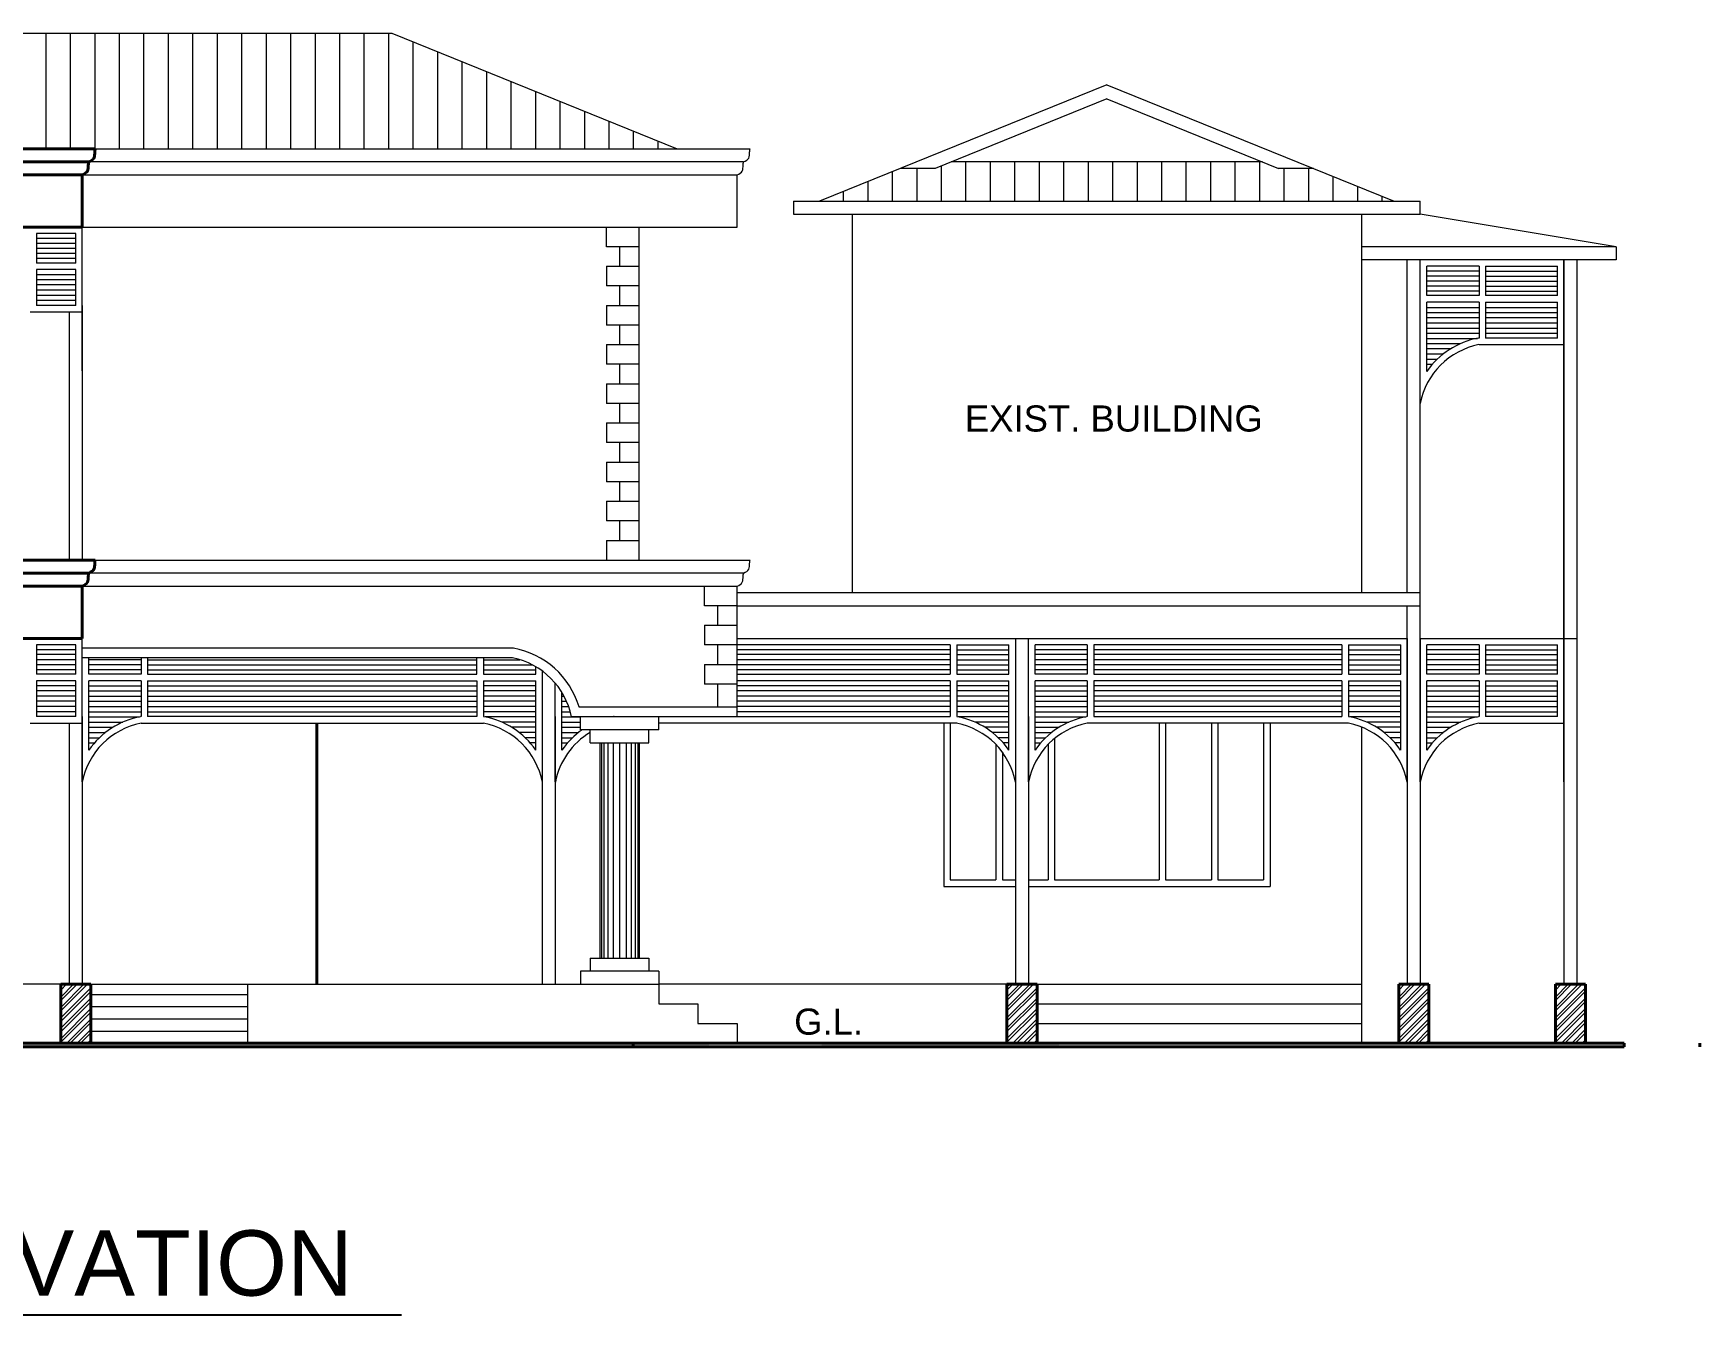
# Model space of a CAD drawing. Header units: inches. Extents: x 1367 to 15762, y 1989 to 8927.
# Drawn here: x 7934.92 to 7947.68, y 2026.24 to 2036.05 of the extents above; entities that cross this region are included whole.
import ezdxf

# ---------------------------------------------------------------- set-up
doc = ezdxf.new("R2010")
doc.units = ezdxf.units.IN
doc.header["$MEASUREMENT"] = 0
for name, color, linetype, lineweight in [('EXIST.', 21, 'Continuous', 20), ('hatch', 8, 'Continuous', 5), ('proj', 31, 'Continuous', 15), ('text', 6, 'Continuous', 25), ('wall', 1, 'Continuous', 40), ('win', 60, 'Continuous', 9)]:
    doc.layers.add(name, color=color, linetype=linetype, lineweight=lineweight)
doc.styles.get("Standard").update_dxf_attribs({"font": 'arial.ttf', "height": 0.36})

msp = doc.modelspace()

# ---------------------------------------------------------------- hatches: boundary and pattern name
at = {"layer": 'hatch'}
h = msp.add_hatch(dxfattribs=at)
h.set_pattern_fill('ANSI31', color=256, scale=1.5, angle=45, style=0)
h.set_pattern_definition([(90, (7831.51466, 1400.47264), (0.1875, 3e-17), [])])
h.paths.add_polyline_path([(7932.642, 2036.054), (7937.662, 2036.054), (7939.848, 2035.169), (7935.392, 2035.169), (7934.828, 2035.169)])
h = msp.add_hatch(dxfattribs=at)
h.set_pattern_fill('ANSI31', color=256, scale=1.5, angle=45, style=0)
h.set_pattern_definition([(90, (8168.18472, 1782.14599), (-0.1875, 3e-17), [])])
h.paths.add_polyline_path([(7944.721, 2035.019), (7944.454, 2035.019), (7944.331, 2035.069), (7941.946, 2035.069), (7941.823, 2035.019), (7941.556, 2035.019), (7940.939, 2034.769), (7945.339, 2034.769)])
h = msp.add_hatch(dxfattribs=at)
h.set_pattern_fill('ANSI31', color=256, scale=0.75, angle=135, style=0)
h.set_pattern_definition([(180, (7975.08807, 1400.47264), (-1e-17, -0.09375), [])])
h.paths.add_polyline_path([(7936.557, 2028.769), (7935.357, 2028.769), (7935.357, 2028.319), (7936.557, 2028.319)])
at = {"layer": 'proj'}
h = msp.add_hatch(dxfattribs=at)
h.set_pattern_fill('ANSI32', color=256, scale=0.15, style=0)
h.set_pattern_definition([(45, (7957.845204, 1986.95364), (-0.039774756, 0.039774756), []), (45, (7957.87172, 1986.95364), (-0.039774756, 0.039774756), [])])
h.paths.add_polyline_path([(7935.127, 2028.319), (7935.357, 2028.319), (7935.357, 2028.769), (7935.127, 2028.769)])
h = msp.add_hatch(dxfattribs=at)
h.set_pattern_fill('ANSI32', color=256, scale=0.15, style=0)
h.set_pattern_definition([(45, (7965.09139, 1986.95364), (-0.039774756, 0.039774756), []), (45, (7965.117906, 1986.95364), (-0.039774756, 0.039774756), [])])
h.paths.add_polyline_path([(7942.374, 2028.319), (7942.604, 2028.319), (7942.604, 2028.769), (7942.374, 2028.769)])
h = msp.add_hatch(dxfattribs=at)
h.set_pattern_fill('ANSI32', color=256, scale=0.15, style=0)
h.set_pattern_definition([(45, (7968.09139, 1986.95364), (-0.039774756, 0.039774756), []), (45, (7968.117906, 1986.95364), (-0.039774756, 0.039774756), [])])
h.paths.add_polyline_path([(7945.374, 2028.319), (7945.604, 2028.319), (7945.604, 2028.769), (7945.374, 2028.769)])
h = msp.add_hatch(dxfattribs=at)
h.set_pattern_fill('ANSI32', color=256, scale=0.15, style=0)
h.set_pattern_definition([(45, (7969.29139, 1986.95364), (-0.039774756, 0.039774756), []), (45, (7969.317906, 1986.95364), (-0.039774756, 0.039774756), [])])
h.paths.add_polyline_path([(7946.574, 2028.319), (7946.804, 2028.319), (7946.804, 2028.769), (7946.574, 2028.769)])
at = {"layer": 'wall'}
for points in [[(7940.093, 2028.289), (7931.26, 2028.289), (7931.26, 2028.319), (7940.093, 2028.319)], [(7942.773, 2028.289), (7940.955, 2028.289), (7940.955, 2028.319), (7942.773, 2028.319)]]:
    msp.add_hatch(color=256, dxfattribs=at).paths.add_polyline_path(points)

# ---------------------------------------------------------------- linework, layer by layer
at = {"layer": 'EXIST.'}
for p, q in [((7932.642, 2036.054), (7937.662, 2036.054)), ((7937.662, 2036.054), (7939.848, 2035.169)), ((7943.139, 2035.659), (7940.939, 2034.769)), ((7943.139, 2035.551), (7941.823, 2035.019)), ((7943.139, 2035.659), (7945.339, 2034.769)), ((7943.139, 2035.551), (7944.454, 2035.019)), ((7935.392, 2035.169), (7940.407, 2035.169)), ((7940.357, 2035.069), (7935.342, 2035.069)), ((7944.331, 2035.069), (7941.946, 2035.069)), ((7935.292, 2034.969), (7940.307, 2034.969)), ((7940.307, 2034.569), (7940.307, 2034.969)), ((7941.823, 2035.019), (7941.556, 2035.019)), ((7944.721, 2035.019), (7944.454, 2035.019)), ((7940.739, 2034.769), (7945.539, 2034.769)), ((7940.739, 2034.769), (7940.739, 2034.669)), ((7940.739, 2034.669), (7945.539, 2034.669)), ((7941.189, 2034.669), (7941.189, 2031.769)), ((7945.089, 2034.669), (7945.089, 2031.769)), ((7945.539, 2034.669), (7945.539, 2034.769)), ((7947.039, 2034.419), (7945.539, 2034.669)), ((7935.292, 2034.569), (7940.307, 2034.569)), ((7935.292, 2033.919), (7935.292, 2034.569)), ((7935.292, 2033.469), (7935.292, 2034.569)), ((7939.557, 2032.019), (7939.557, 2034.569)), ((7934.942, 2034.519), (7934.942, 2034.294)), ((7935.242, 2034.519), (7934.942, 2034.519)), ((7935.242, 2034.294), (7935.242, 2034.519)), ((7947.039, 2034.419), (7945.089, 2034.419)), ((7947.039, 2034.419), (7947.039, 2034.319)), ((7935.242, 2034.294), (7934.942, 2034.294)), ((7947.039, 2034.319), (7945.089, 2034.319)), ((7945.439, 2031.769), (7945.439, 2034.319)), ((7945.539, 2031.769), (7945.539, 2034.319)), ((7946.639, 2034.319), (7946.639, 2028.769)), ((7946.639, 2030.319), (7946.639, 2034.319)), ((7946.739, 2034.319), (7946.739, 2028.769)), ((7934.942, 2034.244), (7934.942, 2033.969)), ((7935.242, 2034.244), (7934.942, 2034.244)), ((7935.242, 2033.969), (7935.242, 2034.244)), ((7945.589, 2034.044), (7945.589, 2034.269)), ((7945.989, 2034.269), (7945.589, 2034.269)), ((7945.989, 2034.269), (7945.989, 2034.044)), ((7946.039, 2034.269), (7946.589, 2034.269)), ((7946.039, 2034.269), (7946.039, 2034.044)), ((7946.589, 2034.044), (7946.589, 2034.269)), ((7945.989, 2034.044), (7945.589, 2034.044)), ((7946.589, 2034.044), (7946.039, 2034.044)), ((7934.892, 2033.919), (7935.292, 2033.919)), ((7935.242, 2033.969), (7934.942, 2033.969)), ((7935.192, 2033.919), (7935.192, 2032.019)), ((7935.292, 2033.969), (7935.292, 2032.019)), ((7945.589, 2033.463), (7945.589, 2033.994)), ((7945.989, 2033.994), (7945.589, 2033.994)), ((7945.989, 2033.994), (7945.989, 2033.719)), ((7946.039, 2033.994), (7946.589, 2033.994)), ((7946.039, 2033.994), (7946.039, 2033.719)), ((7946.589, 2033.719), (7946.589, 2033.994)), ((7945.989, 2033.719), (7945.984, 2033.719)), ((7945.989, 2033.669), (7946.639, 2033.669)), ((7946.589, 2033.719), (7946.039, 2033.719)), ((7935.392, 2032.019), (7940.407, 2032.019)), ((7940.357, 2031.919), (7935.342, 2031.919)), ((7935.292, 2031.819), (7940.307, 2031.819)), ((7940.307, 2030.819), (7940.307, 2031.819)), ((7940.307, 2031.769), (7945.539, 2031.769)), ((7945.539, 2031.669), (7945.539, 2031.769)), ((7940.307, 2031.669), (7945.539, 2031.669)), ((7945.439, 2031.419), (7945.439, 2031.669)), ((7945.539, 2031.419), (7945.539, 2031.669)), ((7934.942, 2031.369), (7934.942, 2031.144)), ((7935.242, 2031.369), (7934.942, 2031.369)), ((7935.242, 2031.144), (7935.242, 2031.369)), ((7935.292, 2030.769), (7935.292, 2031.419)), ((7935.292, 2030.319), (7935.292, 2031.419)), ((7940.307, 2031.419), (7942.504, 2031.419)), ((7941.939, 2031.369), (7940.307, 2031.369)), ((7941.939, 2031.369), (7941.939, 2031.144)), ((7941.989, 2031.369), (7941.989, 2031.144)), ((7941.989, 2031.369), (7942.389, 2031.369)), ((7942.389, 2031.144), (7942.389, 2031.369)), ((7942.439, 2031.419), (7942.439, 2028.769)), ((7942.439, 2031.419), (7945.439, 2031.419)), ((7942.539, 2030.319), (7942.539, 2031.419)), ((7942.589, 2031.144), (7942.589, 2031.369)), ((7942.989, 2031.369), (7942.589, 2031.369)), ((7942.989, 2031.369), (7942.989, 2031.144)), ((7944.939, 2031.369), (7943.039, 2031.369)), ((7943.039, 2031.369), (7943.039, 2031.144)), ((7944.939, 2031.369), (7944.939, 2031.144)), ((7944.989, 2031.369), (7944.989, 2031.144)), ((7944.989, 2031.369), (7945.389, 2031.369)), ((7945.389, 2031.144), (7945.389, 2031.369)), ((7945.439, 2030.319), (7945.439, 2031.419)), ((7945.439, 2031.419), (7945.439, 2028.769)), ((7945.539, 2031.419), (7945.539, 2028.769)), ((7945.539, 2030.319), (7945.539, 2031.419)), ((7945.539, 2031.419), (7946.739, 2031.419)), ((7945.589, 2031.144), (7945.589, 2031.369)), ((7945.989, 2031.369), (7945.589, 2031.369)), ((7945.989, 2031.369), (7945.989, 2031.144)), ((7946.039, 2031.369), (7946.589, 2031.369)), ((7946.039, 2031.369), (7946.039, 2031.144)), ((7946.589, 2031.144), (7946.589, 2031.369)), ((7938.587, 2031.269), (7935.292, 2031.269)), ((7935.342, 2031.144), (7935.342, 2031.269)), ((7935.742, 2031.269), (7935.742, 2031.144)), ((7935.792, 2031.269), (7935.792, 2031.144)), ((7938.315, 2031.144), (7938.315, 2031.269)), ((7938.365, 2031.269), (7938.365, 2031.144)), ((7935.242, 2031.144), (7934.942, 2031.144)), ((7934.942, 2031.094), (7934.942, 2030.819)), ((7935.242, 2031.094), (7934.942, 2031.094)), ((7935.242, 2030.819), (7935.242, 2031.094)), ((7935.742, 2031.144), (7935.342, 2031.144)), ((7935.342, 2030.563), (7935.342, 2031.094)), ((7935.742, 2031.094), (7935.342, 2031.094)), ((7935.742, 2031.094), (7935.742, 2030.819)), ((7935.792, 2031.144), (7938.315, 2031.144)), ((7935.792, 2031.094), (7935.792, 2030.819)), ((7935.792, 2031.094), (7938.315, 2031.094)), ((7938.315, 2031.144), (7938.315, 2031.144)), ((7938.315, 2031.094), (7938.315, 2030.819)), ((7938.365, 2031.144), (7938.765, 2031.144)), ((7938.365, 2031.094), (7938.365, 2030.819)), ((7938.365, 2031.094), (7938.765, 2031.094)), ((7938.765, 2031.144), (7938.765, 2031.202)), ((7938.765, 2030.563), (7938.765, 2031.094)), ((7938.815, 2031.169), (7938.815, 2028.769)), ((7940.307, 2031.144), (7941.939, 2031.144)), ((7941.939, 2031.094), (7940.307, 2031.094)), ((7941.939, 2031.094), (7941.939, 2030.819)), ((7941.989, 2031.144), (7942.389, 2031.144)), ((7941.989, 2031.094), (7941.989, 2030.819)), ((7941.989, 2031.094), (7942.389, 2031.094)), ((7942.389, 2030.563), (7942.389, 2031.094)), ((7942.989, 2031.144), (7942.589, 2031.144)), ((7942.589, 2030.563), (7942.589, 2031.094)), ((7942.989, 2031.094), (7942.589, 2031.094)), ((7942.989, 2031.094), (7942.989, 2030.819)), ((7943.039, 2031.144), (7944.939, 2031.144)), ((7944.939, 2031.094), (7943.039, 2031.094)), ((7943.039, 2031.094), (7943.039, 2030.819)), ((7944.939, 2031.094), (7944.939, 2030.819)), ((7944.989, 2031.144), (7945.389, 2031.144)), ((7944.989, 2031.094), (7944.989, 2030.819)), ((7944.989, 2031.094), (7945.389, 2031.094)), ((7945.389, 2030.563), (7945.389, 2031.094)), ((7945.989, 2031.144), (7945.589, 2031.144)), ((7945.589, 2030.563), (7945.589, 2031.094)), ((7945.989, 2031.094), (7945.589, 2031.094)), ((7945.989, 2031.094), (7945.989, 2030.819)), ((7946.589, 2031.144), (7946.039, 2031.144)), ((7946.039, 2031.094), (7946.589, 2031.094)), ((7946.039, 2031.094), (7946.039, 2030.819)), ((7946.589, 2030.819), (7946.589, 2031.094)), ((7938.915, 2030.319), (7938.915, 2031.075)), ((7938.965, 2030.563), (7938.965, 2031.005)), ((7934.892, 2030.769), (7935.292, 2030.769)), ((7935.242, 2030.819), (7934.942, 2030.819)), ((7935.192, 2030.769), (7935.192, 2028.769)), ((7935.292, 2030.819), (7935.292, 2028.769)), ((7935.742, 2030.819), (7935.738, 2030.819)), ((7935.742, 2030.769), (7938.365, 2030.769)), ((7938.315, 2030.819), (7935.792, 2030.819)), ((7938.365, 2030.819), (7938.37, 2030.819)), ((7938.915, 2030.819), (7938.915, 2028.769)), ((7939.037, 2030.819), (7940.307, 2030.819)), ((7939.037, 2030.819), (7941.939, 2030.819)), ((7939.107, 2030.719), (7939.107, 2030.819)), ((7939.707, 2030.719), (7939.107, 2030.719)), ((7939.182, 2030.619), (7939.182, 2030.719)), ((7939.365, 2030.819), (7939.361, 2030.819)), ((7939.632, 2030.619), (7939.632, 2030.719)), ((7939.707, 2030.719), (7939.707, 2030.819)), ((7941.989, 2030.769), (7939.707, 2030.769)), ((7941.989, 2030.819), (7941.993, 2030.819)), ((7942.539, 2030.819), (7942.539, 2028.769)), ((7942.989, 2030.819), (7942.984, 2030.819)), ((7944.989, 2030.769), (7942.989, 2030.769)), ((7943.039, 2030.819), (7944.939, 2030.819)), ((7944.989, 2030.819), (7944.993, 2030.819)), ((7945.089, 2030.74), (7945.089, 2028.319)), ((7945.989, 2030.819), (7945.984, 2030.819)), ((7945.989, 2030.769), (7946.639, 2030.769)), ((7946.589, 2030.819), (7946.039, 2030.819)), ((7939.182, 2030.619), (7939.632, 2030.619)), ((7939.257, 2030.619), (7939.257, 2028.969)), ((7939.557, 2030.619), (7939.557, 2028.969)), ((7939.182, 2028.969), (7939.182, 2028.869)), ((7939.182, 2028.969), (7939.632, 2028.969)), ((7939.632, 2028.969), (7939.632, 2028.869)), ((7939.107, 2028.869), (7939.107, 2028.769)), ((7939.707, 2028.869), (7939.107, 2028.869)), ((7939.707, 2028.869), (7939.707, 2028.769)), ((7935.357, 2028.769), (7939.707, 2028.769)), ((7936.557, 2028.769), (7936.557, 2028.319)), ((7939.707, 2028.769), (7939.707, 2028.619)), ((7939.707, 2028.619), (7940.007, 2028.619)), ((7940.007, 2028.619), (7940.007, 2028.469)), ((7940.007, 2028.469), (7940.307, 2028.469)), ((7940.307, 2028.469), (7940.307, 2028.319))]:
    msp.add_line(p, q, dxfattribs=at)
for centre, radius, start, end in [((7946.097, 2033.11), 0.569, 100.985, 169.015), ((7946.097, 2033.11), 0.619, 100.5306, 145.241), ((7938.479, 2030.71), 0.569, 10.985, 79.015), ((7935.851, 2030.21), 0.569, 100.985, 169.015), ((7935.851, 2030.21), 0.619, 100.5306, 145.241), ((7938.257, 2030.21), 0.569, 10.985, 79.015), ((7938.257, 2030.21), 0.619, 34.759, 79.4694), ((7939.474, 2030.21), 0.569, 120.8265, 169.015), ((7939.474, 2030.21), 0.619, 124.759, 145.241), ((7941.88, 2030.21), 0.569, 10.985, 79.015), ((7941.88, 2030.21), 0.619, 34.759, 79.4694), ((7943.097, 2030.21), 0.569, 100.985, 169.015), ((7943.097, 2030.21), 0.619, 100.5306, 145.241), ((7944.88, 2030.21), 0.569, 10.985, 79.015), ((7944.88, 2030.21), 0.619, 34.759, 79.4694), ((7946.097, 2030.21), 0.569, 100.985, 169.015), ((7946.097, 2030.21), 0.619, 100.5306, 145.241)]:
    msp.add_arc(centre, radius, start, end, dxfattribs=at)
for points in [[(7940.357, 2035.069), (7940.397, 2035.098), (7940.403, 2035.144), (7940.407, 2035.169)], [(7940.307, 2034.969), (7940.347, 2034.998), (7940.353, 2035.044), (7940.357, 2035.069)], [(7940.357, 2031.919), (7940.397, 2031.948), (7940.403, 2031.994), (7940.407, 2032.019)], [(7940.307, 2031.819), (7940.347, 2031.848), (7940.353, 2031.894), (7940.357, 2031.919)]]:
    msp.add_spline(points, degree=3, dxfattribs=at)
at = {"layer": 'hatch'}
for p, q in [((7939.307, 2034.419), (7939.307, 2034.569)), ((7935.242, 2034.482), (7934.942, 2034.482)), ((7935.242, 2034.444), (7934.942, 2034.444)), ((7935.242, 2034.405), (7934.942, 2034.405)), ((7939.557, 2034.419), (7939.307, 2034.419)), ((7939.407, 2034.419), (7939.407, 2034.269)), ((7935.242, 2034.366), (7934.942, 2034.366)), ((7935.242, 2034.328), (7934.942, 2034.328)), ((7935.242, 2034.204), (7934.942, 2034.204)), ((7935.242, 2034.166), (7934.942, 2034.166)), ((7939.307, 2034.269), (7939.557, 2034.269)), ((7939.307, 2034.269), (7939.307, 2034.119)), ((7945.989, 2034.232), (7945.589, 2034.232)), ((7945.989, 2034.194), (7945.589, 2034.194)), ((7945.989, 2034.155), (7945.589, 2034.155)), ((7946.039, 2034.232), (7946.589, 2034.232)), ((7946.039, 2034.194), (7946.589, 2034.194)), ((7946.039, 2034.155), (7946.589, 2034.155)), ((7935.242, 2034.127), (7934.942, 2034.127)), ((7935.242, 2034.087), (7934.942, 2034.087)), ((7935.242, 2034.046), (7934.942, 2034.046)), ((7939.557, 2034.119), (7939.307, 2034.119)), ((7939.407, 2034.119), (7939.407, 2033.969)), ((7945.989, 2034.116), (7945.589, 2034.116)), ((7945.989, 2034.078), (7945.589, 2034.078)), ((7946.039, 2034.116), (7946.589, 2034.116)), ((7946.039, 2034.078), (7946.589, 2034.078)), ((7935.242, 2034.007), (7934.942, 2034.007)), ((7939.307, 2033.969), (7939.307, 2033.819)), ((7939.307, 2033.969), (7939.557, 2033.969)), ((7945.589, 2033.954), (7945.989, 2033.954)), ((7945.589, 2033.916), (7945.989, 2033.916)), ((7946.039, 2033.954), (7946.589, 2033.954)), ((7946.039, 2033.916), (7946.589, 2033.916)), ((7939.557, 2033.819), (7939.307, 2033.819)), ((7939.407, 2033.819), (7939.407, 2033.669)), ((7945.589, 2033.877), (7945.989, 2033.877)), ((7945.589, 2033.837), (7945.989, 2033.837)), ((7945.589, 2033.796), (7945.989, 2033.796)), ((7946.039, 2033.877), (7946.589, 2033.877)), ((7946.039, 2033.837), (7946.589, 2033.837)), ((7946.039, 2033.796), (7946.589, 2033.796)), ((7939.307, 2033.669), (7939.307, 2033.519)), ((7939.307, 2033.669), (7939.557, 2033.669)), ((7945.589, 2033.757), (7945.989, 2033.757)), ((7945.589, 2033.717), (7945.977, 2033.717)), ((7945.589, 2033.677), (7945.848, 2033.677)), ((7945.589, 2033.638), (7945.774, 2033.638)), ((7946.039, 2033.757), (7946.589, 2033.757)), ((7939.557, 2033.519), (7939.307, 2033.519)), ((7939.407, 2033.519), (7939.407, 2033.369)), ((7945.589, 2033.598), (7945.716, 2033.598)), ((7945.589, 2033.557), (7945.669, 2033.557)), ((7945.589, 2033.518), (7945.632, 2033.518)), ((7939.307, 2033.369), (7939.307, 2033.219)), ((7939.307, 2033.369), (7939.557, 2033.369)), ((7939.557, 2033.219), (7939.307, 2033.219)), ((7939.407, 2033.219), (7939.407, 2033.069)), ((7939.307, 2033.069), (7939.307, 2032.919)), ((7939.307, 2033.069), (7939.557, 2033.069)), ((7939.557, 2032.919), (7939.307, 2032.919)), ((7939.407, 2032.919), (7939.407, 2032.769)), ((7939.307, 2032.769), (7939.307, 2032.619)), ((7939.307, 2032.769), (7939.557, 2032.769)), ((7939.557, 2032.619), (7939.307, 2032.619)), ((7939.407, 2032.619), (7939.407, 2032.469)), ((7939.307, 2032.469), (7939.307, 2032.319)), ((7939.307, 2032.469), (7939.557, 2032.469)), ((7939.557, 2032.319), (7939.307, 2032.319)), ((7939.407, 2032.319), (7939.407, 2032.169)), ((7939.307, 2032.169), (7939.307, 2032.019)), ((7939.307, 2032.169), (7939.557, 2032.169)), ((7940.057, 2031.669), (7940.057, 2031.819)), ((7940.307, 2031.669), (7940.057, 2031.669)), ((7940.157, 2031.669), (7940.157, 2031.519)), ((7940.057, 2031.519), (7940.057, 2031.369)), ((7940.057, 2031.519), (7940.307, 2031.519)), ((7938.594, 2031.344), (7935.292, 2031.344)), ((7940.307, 2031.369), (7940.057, 2031.369)), ((7940.157, 2031.369), (7940.157, 2031.219)), ((7935.242, 2031.332), (7934.942, 2031.332)), ((7935.242, 2031.294), (7934.942, 2031.294)), ((7935.242, 2031.255), (7934.942, 2031.255)), ((7935.242, 2031.216), (7934.942, 2031.216)), ((7935.742, 2031.255), (7935.342, 2031.255)), ((7935.742, 2031.216), (7935.342, 2031.216)), ((7935.792, 2031.255), (7938.315, 2031.255)), ((7935.792, 2031.216), (7938.315, 2031.216)), ((7938.365, 2031.255), (7938.644, 2031.255)), ((7938.365, 2031.216), (7938.74, 2031.216)), ((7940.057, 2031.219), (7940.307, 2031.219)), ((7940.057, 2031.219), (7940.057, 2031.069)), ((7941.939, 2031.332), (7940.307, 2031.332)), ((7941.939, 2031.294), (7940.307, 2031.294)), ((7941.939, 2031.255), (7940.307, 2031.255)), ((7941.939, 2031.216), (7940.307, 2031.216)), ((7941.989, 2031.332), (7942.389, 2031.332)), ((7941.989, 2031.294), (7942.389, 2031.294)), ((7941.989, 2031.255), (7942.389, 2031.255)), ((7941.989, 2031.216), (7942.389, 2031.216)), ((7942.989, 2031.332), (7942.589, 2031.332)), ((7942.989, 2031.294), (7942.589, 2031.294)), ((7942.989, 2031.255), (7942.589, 2031.255)), ((7942.989, 2031.216), (7942.589, 2031.216)), ((7944.939, 2031.332), (7943.039, 2031.332)), ((7944.939, 2031.294), (7943.039, 2031.294)), ((7944.939, 2031.255), (7943.039, 2031.255)), ((7944.939, 2031.216), (7943.039, 2031.216)), ((7944.989, 2031.332), (7945.389, 2031.332)), ((7944.989, 2031.294), (7945.389, 2031.294)), ((7944.989, 2031.255), (7945.389, 2031.255)), ((7944.989, 2031.216), (7945.389, 2031.216)), ((7945.989, 2031.332), (7945.589, 2031.332)), ((7945.989, 2031.294), (7945.589, 2031.294)), ((7945.989, 2031.255), (7945.589, 2031.255)), ((7945.989, 2031.216), (7945.589, 2031.216)), ((7946.039, 2031.332), (7946.589, 2031.332)), ((7946.039, 2031.294), (7946.589, 2031.294)), ((7946.039, 2031.255), (7946.589, 2031.255)), ((7946.039, 2031.216), (7946.589, 2031.216)), ((7935.242, 2031.178), (7934.942, 2031.178)), ((7935.742, 2031.178), (7935.342, 2031.178)), ((7935.792, 2031.178), (7938.315, 2031.178)), ((7938.365, 2031.178), (7938.765, 2031.178)), ((7941.939, 2031.178), (7940.307, 2031.178)), ((7941.989, 2031.178), (7942.389, 2031.178)), ((7942.989, 2031.178), (7942.589, 2031.178)), ((7944.939, 2031.178), (7943.039, 2031.178)), ((7944.989, 2031.178), (7945.389, 2031.178)), ((7945.989, 2031.178), (7945.589, 2031.178)), ((7946.039, 2031.178), (7946.589, 2031.178)), ((7935.242, 2031.054), (7934.942, 2031.054)), ((7935.242, 2031.016), (7934.942, 2031.016)), ((7935.242, 2030.977), (7934.942, 2030.977)), ((7935.342, 2031.054), (7935.742, 2031.054)), ((7935.342, 2031.016), (7935.742, 2031.016)), ((7935.342, 2030.977), (7935.742, 2030.977)), ((7935.792, 2031.054), (7938.315, 2031.054)), ((7935.792, 2031.016), (7938.315, 2031.016)), ((7935.792, 2030.977), (7938.315, 2030.977)), ((7938.765, 2031.054), (7938.365, 2031.054)), ((7938.765, 2031.016), (7938.365, 2031.016)), ((7938.765, 2030.977), (7938.365, 2030.977)), ((7938.965, 2030.977), (7938.982, 2030.977)), ((7940.307, 2031.069), (7940.057, 2031.069)), ((7940.157, 2031.069), (7940.157, 2030.894)), ((7941.939, 2031.054), (7940.307, 2031.054)), ((7941.939, 2031.016), (7940.307, 2031.016)), ((7941.939, 2030.977), (7940.307, 2030.977)), ((7942.389, 2031.054), (7941.989, 2031.054)), ((7942.389, 2031.016), (7941.989, 2031.016)), ((7942.389, 2030.977), (7941.989, 2030.977)), ((7942.589, 2031.054), (7942.989, 2031.054)), ((7942.589, 2031.016), (7942.989, 2031.016)), ((7942.589, 2030.977), (7942.989, 2030.977)), ((7944.939, 2031.054), (7943.039, 2031.054)), ((7944.939, 2031.016), (7943.039, 2031.016)), ((7944.939, 2030.977), (7943.039, 2030.977)), ((7945.389, 2031.054), (7944.989, 2031.054)), ((7945.389, 2031.016), (7944.989, 2031.016)), ((7945.389, 2030.977), (7944.989, 2030.977)), ((7945.589, 2031.054), (7945.989, 2031.054)), ((7945.589, 2031.016), (7945.989, 2031.016)), ((7945.589, 2030.977), (7945.989, 2030.977)), ((7946.039, 2031.054), (7946.589, 2031.054)), ((7946.039, 2031.016), (7946.589, 2031.016)), ((7946.039, 2030.977), (7946.589, 2030.977)), ((7935.242, 2030.937), (7934.942, 2030.937)), ((7935.242, 2030.896), (7934.942, 2030.896)), ((7935.242, 2030.857), (7934.942, 2030.857)), ((7935.342, 2030.937), (7935.742, 2030.937)), ((7935.342, 2030.896), (7935.742, 2030.896)), ((7935.342, 2030.857), (7935.742, 2030.857)), ((7935.792, 2030.937), (7938.315, 2030.937)), ((7935.792, 2030.896), (7938.315, 2030.896)), ((7935.792, 2030.857), (7938.315, 2030.857)), ((7938.765, 2030.937), (7938.365, 2030.937)), ((7938.765, 2030.896), (7938.365, 2030.896)), ((7938.765, 2030.857), (7938.365, 2030.857)), ((7938.965, 2030.937), (7939.001, 2030.937)), ((7938.965, 2030.896), (7939.017, 2030.896)), ((7938.965, 2030.857), (7939.029, 2030.857)), ((7939.096, 2030.894), (7940.307, 2030.894)), ((7941.939, 2030.937), (7940.307, 2030.937)), ((7941.939, 2030.896), (7940.307, 2030.896)), ((7941.939, 2030.857), (7940.307, 2030.857)), ((7942.389, 2030.937), (7941.989, 2030.937)), ((7942.389, 2030.896), (7941.989, 2030.896)), ((7942.389, 2030.857), (7941.989, 2030.857)), ((7942.589, 2030.937), (7942.989, 2030.937)), ((7942.589, 2030.896), (7942.989, 2030.896)), ((7942.589, 2030.857), (7942.989, 2030.857)), ((7944.939, 2030.937), (7943.039, 2030.937)), ((7944.939, 2030.896), (7943.039, 2030.896)), ((7944.939, 2030.857), (7943.039, 2030.857)), ((7945.389, 2030.937), (7944.989, 2030.937)), ((7945.389, 2030.896), (7944.989, 2030.896)), ((7945.389, 2030.857), (7944.989, 2030.857)), ((7945.589, 2030.937), (7945.989, 2030.937)), ((7945.589, 2030.896), (7945.989, 2030.896)), ((7945.589, 2030.857), (7945.989, 2030.857)), ((7946.039, 2030.937), (7946.589, 2030.937)), ((7946.039, 2030.896), (7946.589, 2030.896)), ((7946.039, 2030.857), (7946.589, 2030.857)), ((7935.342, 2030.817), (7935.731, 2030.817)), ((7935.342, 2030.777), (7935.602, 2030.777)), ((7935.342, 2030.738), (7935.527, 2030.738)), ((7935.342, 2030.698), (7935.47, 2030.698)), ((7938.765, 2030.817), (7938.377, 2030.817)), ((7938.765, 2030.777), (7938.506, 2030.777)), ((7938.765, 2030.738), (7938.581, 2030.738)), ((7938.765, 2030.698), (7938.638, 2030.698)), ((7938.965, 2030.817), (7939.107, 2030.817)), ((7938.965, 2030.777), (7939.107, 2030.777)), ((7938.965, 2030.738), (7939.107, 2030.738)), ((7938.965, 2030.698), (7939.093, 2030.698)), ((7942.389, 2030.817), (7942, 2030.817)), ((7942.389, 2030.777), (7942.129, 2030.777)), ((7942.389, 2030.738), (7942.204, 2030.738)), ((7942.389, 2030.698), (7942.261, 2030.698)), ((7942.589, 2030.817), (7942.977, 2030.817)), ((7942.589, 2030.777), (7942.848, 2030.777)), ((7942.589, 2030.738), (7942.774, 2030.738)), ((7942.589, 2030.698), (7942.716, 2030.698)), ((7945.389, 2030.817), (7945, 2030.817)), ((7945.389, 2030.777), (7945.129, 2030.777)), ((7945.389, 2030.738), (7945.204, 2030.738)), ((7945.389, 2030.698), (7945.261, 2030.698)), ((7945.589, 2030.817), (7945.977, 2030.817)), ((7945.589, 2030.777), (7945.848, 2030.777)), ((7945.589, 2030.738), (7945.774, 2030.738)), ((7945.589, 2030.698), (7945.716, 2030.698)), ((7935.342, 2030.657), (7935.423, 2030.657)), ((7935.342, 2030.618), (7935.386, 2030.618)), ((7938.765, 2030.657), (7938.685, 2030.657)), ((7938.765, 2030.618), (7938.722, 2030.618)), ((7938.965, 2030.657), (7939.046, 2030.657)), ((7938.965, 2030.618), (7939.009, 2030.618)), ((7942.389, 2030.657), (7942.308, 2030.657)), ((7942.389, 2030.618), (7942.345, 2030.618)), ((7942.589, 2030.657), (7942.669, 2030.657)), ((7942.589, 2030.618), (7942.632, 2030.618)), ((7945.389, 2030.657), (7945.308, 2030.657)), ((7945.389, 2030.618), (7945.345, 2030.618)), ((7945.589, 2030.657), (7945.669, 2030.657)), ((7945.589, 2030.618), (7945.632, 2030.618))]:
    msp.add_line(p, q, dxfattribs=at)
msp.add_arc((7938.479, 2030.71), 0.644, 16.5498, 79.6765, dxfattribs=at)
at = {"layer": 'proj'}
for p, q in [((7939.268, 2030.619), (7939.268, 2028.969)), ((7939.287, 2030.619), (7939.287, 2028.969)), ((7939.317, 2030.619), (7939.317, 2028.969)), ((7939.357, 2030.619), (7939.357, 2028.969)), ((7939.407, 2030.619), (7939.407, 2028.969)), ((7939.457, 2030.619), (7939.457, 2028.969)), ((7939.497, 2030.619), (7939.497, 2028.969)), ((7939.527, 2030.619), (7939.527, 2028.969)), ((7939.547, 2030.619), (7939.547, 2028.969)), ((7935.127, 2028.769), (7934.542, 2028.769)), ((7942.374, 2028.769), (7939.707, 2028.769)), ((7942.604, 2028.769), (7945.089, 2028.769)), ((7942.604, 2028.619), (7945.089, 2028.619)), ((7942.604, 2028.469), (7945.089, 2028.469))]:
    msp.add_line(p, q, dxfattribs=at)
at = {"layer": 'text'}
msp.add_line((7929.696, 2026.238), (7937.738, 2026.238), dxfattribs=at)
at = {"layer": 'wall'}
for p, q in [((7923.492, 2035.169), (7935.392, 2035.169)), ((7923.542, 2035.069), (7935.342, 2035.069)), ((7923.592, 2034.969), (7935.292, 2034.969)), ((7935.292, 2034.969), (7935.292, 2034.569)), ((7923.592, 2034.569), (7935.292, 2034.569)), ((7923.492, 2032.019), (7935.392, 2032.019)), ((7923.542, 2031.919), (7935.342, 2031.919)), ((7923.592, 2031.819), (7935.292, 2031.819)), ((7935.292, 2031.819), (7935.292, 2031.419)), ((7923.592, 2031.419), (7935.292, 2031.419)), ((7937.089, 2030.769), (7937.089, 2028.769)), ((7935.127, 2028.769), (7935.357, 2028.769)), ((7935.127, 2028.769), (7935.127, 2028.319)), ((7935.127, 2028.769), (7935.127, 2028.319)), ((7935.357, 2028.769), (7935.357, 2028.319)), ((7942.374, 2028.769), (7942.604, 2028.769)), ((7942.374, 2028.769), (7942.374, 2028.319)), ((7942.374, 2028.769), (7942.374, 2028.319)), ((7942.604, 2028.769), (7942.604, 2028.319)), ((7945.374, 2028.769), (7945.604, 2028.769)), ((7945.374, 2028.769), (7945.374, 2028.319)), ((7945.374, 2028.769), (7945.374, 2028.319)), ((7945.604, 2028.769), (7945.604, 2028.319)), ((7946.574, 2028.769), (7946.804, 2028.769)), ((7946.574, 2028.769), (7946.574, 2028.319)), ((7946.574, 2028.769), (7946.574, 2028.319)), ((7946.804, 2028.769), (7946.804, 2028.319)), ((7923.442, 2028.319), (7947.101, 2028.319)), ((7923.442, 2028.289), (7947.101, 2028.289)), ((7939.511, 2028.289), (7939.511, 2028.319)), ((7947.101, 2028.289), (7947.101, 2028.319)), ((7947.679, 2028.289), (7947.679, 2028.319))]:
    msp.add_line(p, q, dxfattribs=at)
for points in [[(7935.342, 2035.069), (7935.382, 2035.098), (7935.388, 2035.144), (7935.392, 2035.169)], [(7935.292, 2034.969), (7935.332, 2034.998), (7935.338, 2035.044), (7935.342, 2035.069)], [(7935.342, 2031.919), (7935.382, 2031.948), (7935.388, 2031.994), (7935.392, 2032.019)], [(7935.292, 2031.819), (7935.332, 2031.848), (7935.338, 2031.894), (7935.342, 2031.919)]]:
    msp.add_spline(points, degree=3, dxfattribs=at)
at = {"layer": 'win'}
for p, q in [((7941.889, 2030.769), (7941.889, 2029.519)), ((7941.939, 2030.769), (7941.939, 2029.569)), ((7943.539, 2030.769), (7943.539, 2029.569)), ((7943.589, 2030.769), (7943.589, 2029.569)), ((7943.939, 2030.769), (7943.939, 2029.569)), ((7943.989, 2030.769), (7943.989, 2029.569)), ((7944.339, 2030.769), (7944.339, 2029.569)), ((7944.389, 2030.769), (7944.389, 2029.519)), ((7942.289, 2030.606), (7942.289, 2029.569)), ((7942.689, 2030.606), (7942.689, 2029.569)), ((7942.739, 2030.652), (7942.739, 2029.569)), ((7942.339, 2030.547), (7942.339, 2029.569)), ((7941.939, 2029.569), (7942.289, 2029.569)), ((7942.339, 2029.569), (7942.439, 2029.569)), ((7942.539, 2029.569), (7942.689, 2029.569)), ((7942.739, 2029.569), (7943.539, 2029.569)), ((7943.589, 2029.569), (7943.939, 2029.569)), ((7943.989, 2029.569), (7944.339, 2029.569)), ((7941.889, 2029.519), (7942.439, 2029.519)), ((7942.539, 2029.519), (7944.389, 2029.519))]:
    msp.add_line(p, q, dxfattribs=at)

# ---------------------------------------------------------------- texts
at = {"layer": 'text'}
for s, height, p in [('EXIST. BUILDING', 0.2, (7942.051, 2033.003)), ('LEFT SIDE ELEVATION', 0.5, (7929.719, 2026.384))]:
    msp.add_text(s, height=height, dxfattribs=at).set_placement(p)
at = {"layer": 'win'}
msp.add_text('G.L.', height=0.2, dxfattribs=at).set_placement((7940.744, 2028.383))

doc.saveas('drawing.dxf')
